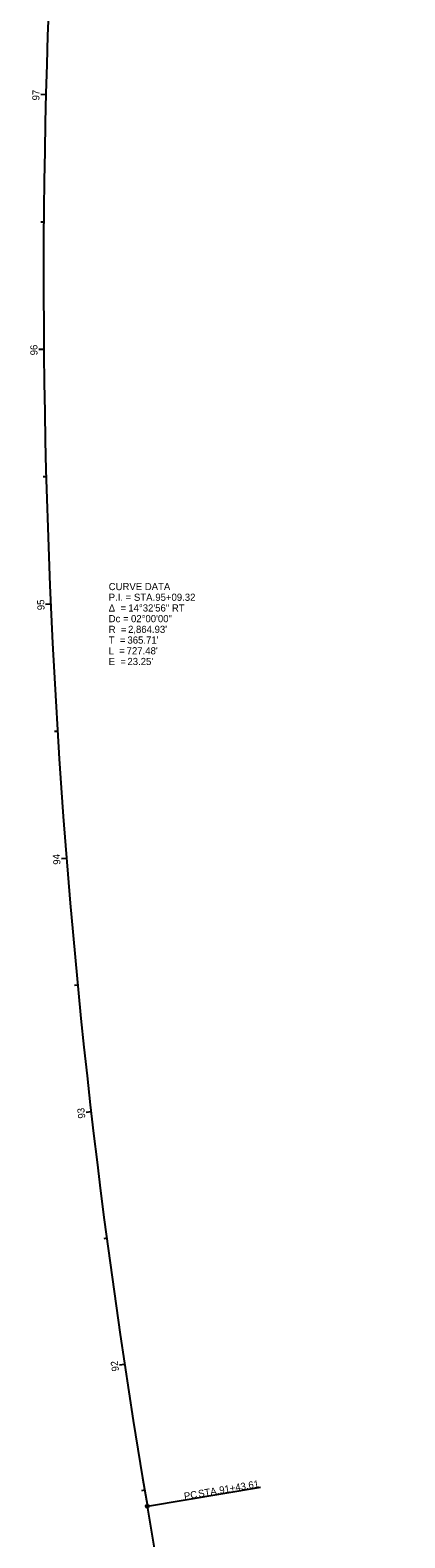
# Model space of a CAD drawing. Extents: x 1564391 to 1564539, y 631662 to 634019.
# Drawn here: x 1564391 to 1564538, y 632250 to 632841 of the extents above; entities that cross this region are included whole.
import ezdxf

# ---------------------------------------------------------------- set-up
doc = ezdxf.new("R2010")
doc.units = 0
for name, color, linetype in [('RW_X_Esmt_SH', 7, 'Continuous'), ('SV_P_Mon_Cells_Set', 7, 'Continuous'), ('SV_X_LiDAR_Check_Spots', 7, 'Continuous'), ('SV_X_Mon_Cells_Found', 7, 'Continuous'), ('SV_X_Shot_Marker', 7, 'Continuous')]:
    doc.layers.add(name, color=color, linetype=linetype)

msp = doc.modelspace()

# ---------------------------------------------------------------- linework, layer by layer
at = {"layer": 'RW_X_Esmt_SH'}
msp.add_line((1564538.18, 631669.72), (1564437.28, 632261.92), dxfattribs=at)
msp.add_arc((1567261.52, 632743.07), 2864.93, 175.11926, 189.66824, dxfattribs=at)
at = {"layer": 'SV_X_LiDAR_Check_Spots'}
for p, q in [((1564397.52, 632816.01), (1564395.52, 632816.07)), ((1564396.68, 632766.02), (1564395.48, 632766.03)), ((1564396.72, 632716.02), (1564394.72, 632716)), ((1564397.63, 632666.03), (1564396.43, 632666)), ((1564399.41, 632616.06), (1564397.41, 632615.98)), ((1564402.06, 632566.13), (1564400.86, 632566.06)), ((1564405.58, 632516.26), (1564403.59, 632516.1)), ((1564409.98, 632466.45), (1564408.78, 632466.34)), ((1564415.24, 632416.73), (1564413.25, 632416.5)), ((1564421.37, 632367.11), (1564420.18, 632366.95)), ((1564428.36, 632317.6), (1564426.38, 632317.3)), ((1564436.22, 632268.22), (1564435.03, 632268.02))]:
    msp.add_line(p, q, dxfattribs=at)
at = {"layer": 'SV_X_Mon_Cells_Found'}
msp.add_line((1564538.18, 631669.72), (1564437.28, 632261.92), dxfattribs=at)
msp.add_line((1564538.18, 631669.72), (1564437.28, 632261.92), dxfattribs=at)
msp.add_arc((1567261.52, 632743.07), 2864.93, 175.11926, 189.66824, dxfattribs=at)
msp.add_arc((1567261.52, 632743.07), 2864.93, 175.11926, 189.66824, dxfattribs=at)
at = {"layer": 'SV_X_Shot_Marker'}
msp.add_line((1564437.28, 632261.92), (1564481.64, 632269.48), dxfattribs=at)
msp.add_circle((1564437.28, 632261.92), 0.6, dxfattribs=at)

# ---------------------------------------------------------------- texts
at = {"layer": 'SV_P_Mon_Cells_Set'}
for s, p in [('CURVE DATA', (1564422.13, 632621.57)), ('Δ  = ', (1564422.13, 632613.17)), ('P.I. = STA. ', (1564422.13, 632617.37)), ('14°32\'56" RT', (1564429.81, 632613.17)), ('95+09.32', (1564440.4, 632617.37)), ('Dc = ', (1564422.13, 632608.97)), ('02°00\'00"', (1564430.87, 632608.97)), ('R  = ', (1564422.13, 632604.77)), ("2,864.93'", (1564429.71, 632604.77)), ('T  = ', (1564422.13, 632600.57)), ('L  = ', (1564422.13, 632596.37)), ("727.48'", (1564429.17, 632596.37)), ("365.71'", (1564429.47, 632600.57)), ('E  = ', (1564422.13, 632592.17)), ("23.25'", (1564429.47, 632592.17))]:
    msp.add_text(s, height=2.8, dxfattribs=at).set_placement(p)
at = {"layer": 'SV_X_LiDAR_Check_Spots'}
for s, rotation, p in [('97', 88.54099, (1564394.96, 632813.78)), ('96', 90.54089, (1564394.24, 632713.76)), ('95', 92.54079, (1564397.01, 632613.77)), ('94', 94.54069, (1564403.26, 632513.91)), ('93', 96.54059, (1564413, 632414.31)), ('92', 98.54049, (1564426.21, 632315.09))]:
    msp.add_text(s, height=2.8, rotation=rotation, dxfattribs=at).set_placement(p)
at = {"layer": 'SV_X_Shot_Marker'}
for s, p in [('PC', (1564451.89, 632264.45)), (' STA. ', (1564456.41, 632265.22)), ('91+43.61', (1564465.72, 632266.81))]:
    msp.add_text(s, height=2.8, rotation=9.66824, dxfattribs=at).set_placement(p)

doc.saveas('drawing.dxf')
